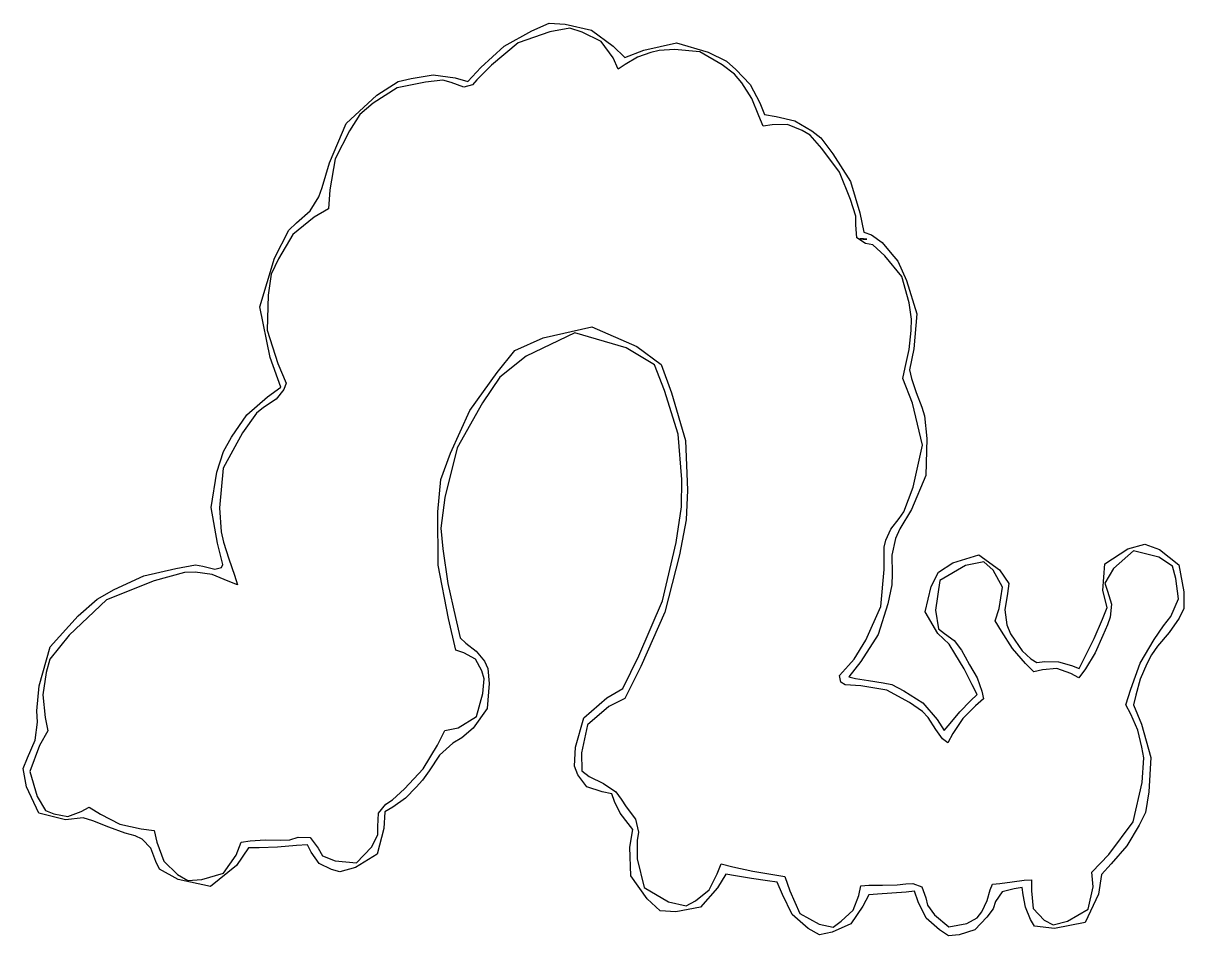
# Model space of a CAD drawing. Extents: x 5 to 180, y 3 to 141.
import ezdxf

# ---------------------------------------------------------------- set-up
doc = ezdxf.new("R2010")
doc.units = 0
doc.layers.get('0').update_dxf_attribs({"linetype": 'CONTINUOUS'})

msp = doc.modelspace()

# ---------------------------------------------------------------- linework, layer by layer
at = {"color": 7}
for points in [[(144.348395, 3.108199), (142.970716, 4.000699), (140.969438, 5.786121), (139.794877, 8.245039), (139.243915, 9.81109), (137.966673, 9.687844), (135.820147, 9.511144), (133.648077, 9.376383), (132.345289, 9.295075), (131.456097, 7.548176), (129.627071, 4.907338), (126.818949, 3.645325), (124.95066, 3.277279), (123.224496, 4.215668), (120.812441, 6.300415), (119.353147, 9.308001), (118.579742, 11.1692), (117.117176, 11.362466), (114.68448, 11.716288), (112.267111, 12.139988), (110.819875, 12.403132), (109.579088, 10.327641), (107.014792, 7.41079), (103.326421, 6.720362), (100.96156, 6.871322), (99.004986, 8.653217), (96.509205, 12.136008), (96.404955, 16.465732), (96.839913, 19.094542), (96.135546, 20.004251), (94.930059, 21.556699), (94.056928, 23.349936), (93.684917, 24.500435), (92.220895, 24.808766), (89.900427, 25.553973), (88.553013, 27.331855), (88.062051, 28.672859), (88.226265, 31.504829), (89.434173, 35.932326), (92.911038, 38.942802), (95.344214, 40.357754), (97.722337, 45.250671), (101.29124, 53.556085), (103.331275, 62.334249), (104.180527, 67.699914), (104.198081, 71.826164), (103.652839, 78.657242), (101.60291, 85.218367), (100.115785, 89.074663), (95.811628, 91.636064), (88.108358, 93.885392), (80.761984, 90.401728), (76.814722, 87.230138), (74.211358, 83.338623), (70.379768, 76.592073), (68.550705, 69.12033), (67.949871, 64.503623), (68.242775, 61.37066), (68.994802, 56.1791), (70.162248, 51.044355), (70.870572, 47.968206), (71.694568, 47.177555), (73.245994, 45.964939), (74.496986, 44.459168), (75.020545, 43.375356), (75.212866, 41.082433), (74.934414, 37.335238), (72.791114, 34.387811), (71.118589, 32.894658), (69.72101, 32.096511), (67.738591, 30.31774), (66.159462, 27.946667), (65.165173, 26.556218), (64.242922, 25.492641), (62.612431, 23.809752), (60.697042, 22.470834), (59.489899, 21.751226), (59.363661, 19.249194), (58.340032, 15.381976), (55.090715, 13.385209), (52.73879, 12.753624), (51.502804, 13.088734), (49.625716, 13.980472), (48.437859, 15.680059), (47.891099, 16.822983), (46.194732, 16.699996), (43.360007, 16.471692), (40.596275, 16.366754), (38.970901, 16.367036), (37.177819, 13.708257), (33.272566, 10.530322), (28.389555, 11.564779), (25.618712, 13.118413), (25.065719, 14.296126), (24.267262, 16.315375), (22.978501, 17.646823), (21.935202, 18.136733), (20.425704, 18.558398), (17.976755, 19.485259), (15.560798, 20.426611), (14.084292, 20.862765), (11.438737, 20.576036), (7.414786, 21.553468), (5.55995, 25.557558), (5.08351, 28.297489), (5.744504, 29.907104), (6.889476, 32.571313), (7.255816, 35.301291), (7.138177, 36.976672), (7.492554, 40.728292), (9.15344, 46.624857), (13.332567, 51.280725), (16.205184, 53.791653), (18.786446, 55.242394), (23.260683, 57.295868), (28.076866, 58.42805), (31.000076, 58.957496), (32.09242, 58.767691), (33.927886, 58.317222), (34.906534, 58.546191), (35.142066, 59.035822), (34.317827, 62.235623), (33.375346, 67.609467), (34.235387, 72.901896), (35.213668, 76.020282), (36.414862, 78.190633), (38.725862, 81.578877), (41.837695, 84.266923), (43.839725, 85.737075), (42.234601, 90.209989), (40.702402, 97.830035), (42.919469, 105.162574), (45.063613, 109.347981), (46.234669, 110.481024), (48.248265, 112.273107), (49.582423, 114.365277), (50.07404, 115.798404), (51.171066, 119.525493), (53.667731, 125.423954), (58.286478, 129.668288), (61.505584, 131.74125), (63.479714, 132.200245), (66.805505, 132.758808), (70.073356, 132.30824), (71.989546, 131.758099), (73.959136, 133.852413), (77.470265, 137.087462), (81.614109, 139.378739), (84.216415, 140.529283), (86.670555, 140.361262), (90.612714, 139.495258), (93.859217, 137.077694), (95.617705, 135.358114), (98.486578, 136.466257), (103.402076, 137.562806), (108.182983, 136.185956), (110.917268, 134.820706), (112.350223, 133.573394), (114.513693, 131.303949), (115.952383, 128.518981), (116.660557, 126.756142), (118.386959, 126.474656), (121.230452, 125.816977), (123.749412, 124.346379), (125.151284, 123.251972), (126.941648, 120.870809), (129.571778, 116.695052), (131.012864, 111.988565), (131.614184, 109.076672), (132.731479, 108.651211), (134.379256, 107.49128), (135.809561, 105.73857), (136.709381, 104.720335), (138.043776, 101.802707), (139.581323, 96.758304), (139.123434, 91.470741), (138.462393, 88.309954), (138.765557, 87.034978), (139.492654, 84.912929), (140.324707, 82.724178), (140.732823, 81.382496), (141.066799, 77.998762), (140.949827, 72.41206), (138.759684, 67.293384), (137.020492, 64.377676), (136.374437, 62.939516), (135.803104, 60.400411), (135.839756, 57.633011), (135.801693, 55.966553), (135.204626, 53.103155), (133.765516, 48.489646), (131.142811, 44.418093), (129.362155, 42.096649), (130.362839, 41.855389), (132.279624, 41.541899), (134.499217, 41.214126), (135.802709, 40.958579), (137.606436, 40.000604), (140.493188, 38.210215), (142.638049, 35.703861), (143.699879, 34.029925), (144.576924, 35.086009), (146.070887, 36.821758), (147.668206, 38.470062), (148.648612, 39.4387), (147.928736, 40.901579), (146.677823, 43.31925), (145.301256, 45.638724), (144.455721, 47.00341), (142.739432, 48.651441), (140.822172, 51.901227), (141.717765, 55.694398), (142.814328, 57.885814), (144.998378, 59.275775), (148.897295, 60.463208), (152.01915, 58.200765), (153.426137, 56.140851), (153.236854, 54.654581), (152.822981, 52.202033), (153.131012, 49.915542), (153.66363, 48.595324), (154.317861, 47.640032), (155.428462, 46.040318), (156.749188, 44.8311), (157.613542, 44.266306), (158.83853, 44.397491), (160.87287, 44.38417), (162.834969, 43.81035), (163.98772, 43.381037), (164.861782, 45.065678), (166.271753, 47.897512), (167.519014, 50.803157), (168.230369, 52.561607), (167.570029, 55.087631), (167.857077, 59.1232), (171.3553, 61.368716), (173.906129, 62.104689), (176.121921, 61.288861), (179.030413, 58.953573), (179.738418, 54.905474), (179.753714, 52.376836), (179.055395, 50.94499), (177.554283, 48.788824), (175.81328, 46.733148), (174.875066, 45.40179), (174.216565, 44.040692), (173.202016, 41.727979), (172.52138, 39.329804), (172.196794, 37.883241), (173.384676, 34.981906), (174.793851, 29.98016), (174.51206, 24.772621), (174.008977, 21.665493), (173.016226, 19.742702), (171.171455, 16.658732), (168.846703, 13.929353), (167.373972, 12.361129), (166.931744, 9.365086), (164.887955, 5.108949), (160.285433, 4.192799), (157.284471, 4.536772), (156.682375, 5.564117), (155.934568, 7.406633), (155.599415, 9.293796), (155.409971, 10.365846), (154.212931, 10.188638), (152.400858, 9.714844), (151.430753, 8.296423), (151.075684, 7.17459), (150.108347, 5.893668), (148.319913, 4.0288), (145.923652, 3.27648), (144.348485, 3.108106), (144.348434, 3.108106), (144.348395, 3.108199)], [(127.00567, 4.417146), (128.210395, 5.289636), (129.980995, 6.957908), (130.84615, 9.198894), (131.145432, 10.644125), (132.340649, 10.73184), (134.415922, 10.741436), (136.601968, 10.790006), (137.907954, 10.916611), (138.962466, 10.978361), (140.33375, 10.491725), (140.909441, 8.823256), (141.168363, 7.703144), (142.224895, 6.248768), (144.408545, 4.474183), (147.097358, 4.973632), (148.65906, 5.793233), (149.37057, 6.738283), (150.18582, 8.448295), (150.616271, 10.037997), (150.942985, 10.862763), (152.064283, 10.983667), (153.926704, 11.257592), (155.750692, 11.482946), (156.833556, 11.55528), (156.832145, 9.904139), (157.102866, 7.208098), (158.741113, 5.471839), (160.107351, 4.780479), (162.268117, 5.330078), (165.366567, 7.098088), (166.105535, 10.495564), (165.90682, 12.674573), (168.476481, 15.373893), (172.144769, 20.290241), (173.495947, 26.212053), (173.748497, 29.916838), (173.449909, 31.495713), (172.81282, 34.086892), (171.760075, 36.48648), (171.045827, 37.873766), (171.763682, 40.25971), (173.173212, 44.17589), (175.275034, 47.736993), (176.685183, 49.767858), (177.780623, 51.165236), (178.944389, 53.838914), (178.531461, 56.936173), (178.050207, 58.757133), (175.977646, 60.147266), (172.176875, 61.084727), (169.164051, 58.410505), (167.879435, 56.188953), (168.270538, 55.013605), (168.860515, 53.060198), (168.664139, 51.09855), (168.268884, 49.914958), (167.555336, 48.344662), (166.393639, 45.702797), (164.947002, 43.302522), (163.948516, 41.973817), (162.742857, 42.586477), (160.658421, 43.348886), (158.48407, 43.179443), (157.188501, 42.860246), (155.921682, 44.116084), (153.97384, 46.391453), (152.326608, 48.964366), (151.360401, 50.517751), (151.9497, 52.418374), (152.474445, 55.622538), (151.0418, 58.180381), (149.673714, 59.434678), (146.877834, 58.846775), (143.017457, 56.632276), (142.389741, 52.15933), (142.826523, 49.312984), (143.724661, 48.651144), (145.193162, 47.558524), (146.312746, 46.128981), (146.861965, 45.130222), (147.520107, 43.935459), (148.654493, 41.939587), (149.365355, 39.967635), (149.599975, 38.796797), (148.385468, 37.721939), (146.47729, 35.831005), (145.003856, 33.595633), (144.22409, 32.176335), (143.455446, 32.749429), (142.416239, 34.179438), (141.278954, 35.955127), (140.41223, 36.873901), (138.481003, 38.252613), (135.047296, 40.098211), (131.158697, 40.725393), (128.772576, 40.885687), (128.115376, 41.292872), (127.955415, 42.30327), (129.297049, 43.824746), (130.141447, 44.743007), (131.906515, 47.611881), (134.177586, 52.673762), (134.663115, 58.250039), (134.642654, 61.633307), (134.893121, 62.661361), (135.68242, 64.321672), (136.92192, 65.950528), (137.622588, 66.947126), (139.038539, 70.642267), (140.405121, 76.991479), (138.923324, 83.336447), (137.490897, 87.027344), (137.798962, 88.667292), (138.4085, 91.413532), (138.746842, 94.235164), (138.783709, 95.950505), (138.431722, 98.412225), (137.338689, 102.361728), (134.783122, 105.495303), (132.968596, 107.141093), (131.829212, 107.347098), (130.526804, 108.226283), (130.376611, 110.178595), (130.389452, 111.457727), (129.615904, 114.003995), (127.959064, 118.111297), (125.29938, 121.661903), (123.522986, 123.651474), (122.294896, 124.366493), (120.132935, 125.277015), (117.819003, 125.241325), (116.438942, 125.010131), (115.820294, 126.569294), (114.758002, 129.175235), (113.229407, 131.533252), (112.144454, 132.844488), (110.269949, 134.283886), (106.934008, 136.232063), (103.127302, 136.575299), (100.782027, 136.409756), (99.530448, 136.136633), (97.523774, 135.437167), (95.701381, 134.300213), (94.634075, 133.589594), (93.878682, 135.293923), (92.080983, 137.780213), (89.201247, 139.169116), (87.363816, 139.77606), (84.34092, 139.244737), (79.569237, 137.555643), (75.575628, 134.195977), (73.330805, 131.994082), (72.693756, 131.231452), (71.397207, 130.873541), (69.497784, 131.61226), (68.257857, 131.946262), (65.628328, 131.665911), (61.367055, 130.777283), (57.730734, 128.462756), (55.726158, 126.756503), (54.208375, 124.325737), (52.052852, 120.087956), (51.223029, 115.424998), (51.03094, 112.569056), (48.879743, 111.307325), (45.660014, 108.699615), (43.501231, 105.048729), (42.410978, 102.743823), (41.948856, 99.578153), (41.807773, 94.313557), (43.399072, 89.269501), (44.669332, 86.324368), (44.327566, 85.349519), (43.155218, 83.935154), (41.264036, 82.660387), (40.203439, 81.825139), (38.074371, 78.823923), (35.162357, 73.509529), (34.624013, 67.556943), (34.868615, 63.917535), (35.235478, 62.374544), (36.010136, 59.848198), (36.876304, 57.407272), (37.334673, 55.949696), (35.930755, 56.528878), (33.524723, 57.492142), (30.944964, 57.844776), (29.367319, 57.813328), (24.817428, 56.581462), (17.607191, 53.70069), (12.016035, 48.397954), (9.085224, 44.744125), (8.562784, 42.742975), (8.013271, 39.379286), (8.387193, 35.989879), (8.788188, 33.963005), (7.527431, 31.747399), (6.083748, 27.871235), (7.17364, 24.101646), (8.446455, 21.992617), (9.685698, 21.452872), (11.774438, 21.049086), (13.82625, 21.825499), (15.028562, 22.465954), (16.701384, 21.413804), (19.613696, 19.923598), (22.81232, 19.228202), (24.771452, 18.970866), (25.211176, 17.185232), (26.226824, 14.342619), (28.325527, 12.352078), (29.848305, 11.418515), (31.967266, 11.60718), (35.252268, 12.551016), (37.158927, 15.265698), (37.899546, 17.225192), (39.223199, 17.426349), (41.485933, 17.537519), (43.825123, 17.51401), (45.225233, 17.580484), (46.470099, 17.937566), (48.273239, 17.901202), (49.472288, 16.325081), (50.113065, 15.142403), (52.040979, 14.382861), (55.257102, 14.108485), (57.505868, 16.442429), (58.466426, 18.291188), (58.4489, 19.563716), (58.549517, 21.56698), (59.656861, 22.930023), (60.646053, 23.562331), (62.468591, 25.249269), (65.293912, 28.258235), (67.4197, 31.795428), (68.542707, 34.01059), (70.552124, 34.435747), (73.329803, 36.12996), (74.281713, 39.613319), (74.465361, 41.827615), (74.11501, 43.021503), (73.168073, 44.767846), (71.374562, 45.715074), (70.177637, 46.109841), (69.107394, 50.89493), (67.535662, 58.909098), (67.484145, 66.974278), (67.934118, 71.810379), (69.382507, 75.795413), (72.291586, 82.204276), (76.423071, 87.930901), (79.093864, 91.233694), (83.315079, 93.144322), (90.647478, 94.82261), (97.4349, 91.850544), (101.111135, 89.110819), (102.665953, 84.87965), (104.747328, 77.688924), (105.064004, 70.234052), (104.854124, 65.738738), (103.880547, 60.466996), (101.663362, 51.837676), (98.019921, 43.672016), (95.620092, 38.863932), (93.244532, 37.651666), (89.991176, 34.891025), (89.127234, 30.639065), (89.141091, 27.935483), (90.246443, 27.07418), (92.403563, 26.037793), (94.261093, 24.783871), (95.066858, 23.705034), (95.829363, 22.535118), (97.217515, 20.679383), (97.671952, 18.721907), (97.500739, 17.45025), (97.488462, 14.682469), (98.530049, 10.386369), (102.211827, 8.234396), (104.83975, 7.61077), (106.248414, 8.389675), (108.302256, 10.044767), (109.536007, 12.443684), (110.124579, 13.966358), (111.903022, 13.517963), (114.889077, 12.865324), (117.905194, 12.340024), (119.7137, 12.01894), (120.440018, 9.854662), (121.965164, 6.48078), (124.884775, 4.844117), (127.00567, 4.417146)], [(132.050372, 107.994973), (131.529401, 108.064067), (131.002591, 108.081762), (131.523559, 108.012669), (132.050372, 107.994973)]]:
    msp.add_lwpolyline(points, dxfattribs=at)

doc.saveas('drawing.dxf')
